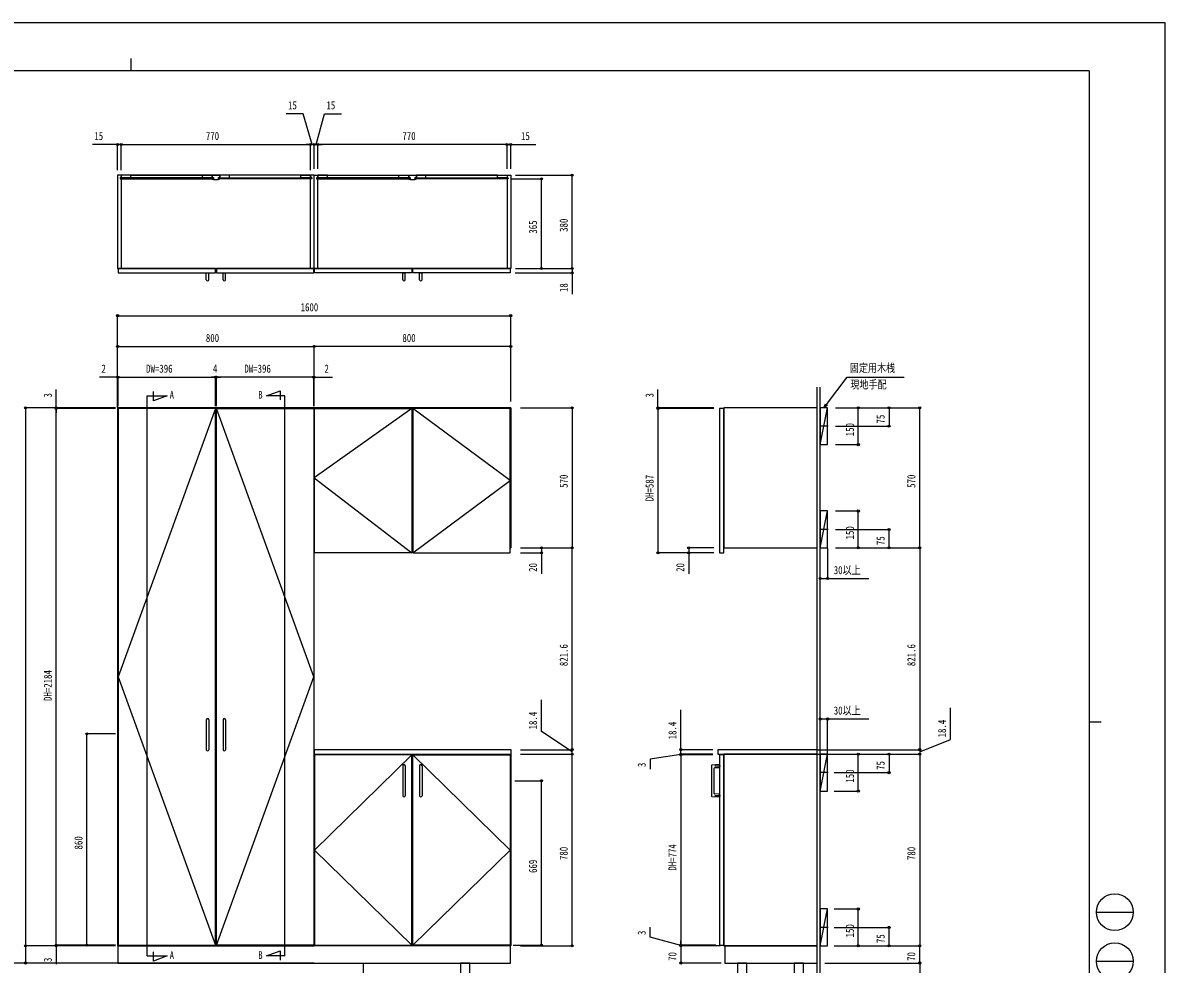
# Model space of a CAD drawing. Units: millimetres, scale not verified. Extents: x -4205 to 4205, y -2970 to 2970.
# Drawn here: x -445 to 4205, y -862 to 2970 of the extents above; entities that cross this region are included whole.
import ezdxf
from ezdxf.enums import TextEntityAlignment as Align

# ---------------------------------------------------------------- set-up
doc = ezdxf.new("R2010")
doc.units = ezdxf.units.MM
doc.header["$LTSCALE"] = 20
for name, color, linetype in [('0-1_USER1', 3, 'Continuous'), ('0-2_YKK_11', 7, 'Continuous'), ('0-3_YKK_12', 2, 'Continuous'), ('0-4_YKK_13', 4, 'Continuous'), ('0-5_YKK_D', 6, 'Continuous'), ('0-6_YKK_ZWAK', 7, 'Continuous'), ('0-7_YSS_K', 3, 'Continuous')]:
    doc.layers.add(name, color=color, linetype=linetype)
doc.styles.add('ＭＳ ゴシック', font='')
doc.styles.get('ＭＳ ゴシック').set_extended_font_data('MS Gothic')

msp = doc.modelspace()

# ---------------------------------------------------------------- linework, layer by layer
at = {"layer": '0-2_YKK_11'}
msp.add_line((1143.03, 833), (1139.03, 833), dxfattribs=at)
at = {"layer": '0-3_YKK_12'}
for p, q in [((-43.98, 2340), (-48.98, 2340)), ((-48.98, 2340), (-48.98, 2335)), ((-43.98, 2335), (-48.98, 2335)), ((-43.98, 2350), (-43.98, 2340)), ((-43.98, 2335), (-43.98, 1970)), ((-4.98, 2350), (286.02, 2350)), ((326.02, 2350), (356.02, 2350)), ((326.02, 2350), (326.02, 2340)), ((326.02, 2340), (331.52, 2340)), ((326.02, 2335), (331.52, 2335)), ((326.02, 2335), (326.02, 2334)), ((326.02, 2334), (331.52, 2333)), ((331.52, 2340), (331.52, 2335)), ((331.52, 2333), (350.52, 2333)), ((350.52, 2340), (356.02, 2340)), ((350.52, 2340), (350.52, 2335)), ((350.52, 2335), (356.02, 2335)), ((350.52, 2333), (356.02, 2334)), ((356.02, 2350), (356.02, 2340)), ((356.02, 2335), (356.02, 2334)), ((687.02, 2350), (396.02, 2350)), ((726.02, 2340), (726.02, 2350)), ((731.52, 2340), (726.02, 2340)), ((726.02, 1970), (726.02, 2335)), ((731.52, 2335), (726.02, 2335)), ((731.52, 2335), (731.52, 2340)), ((756.02, 2339.5), (756.02, 2350)), ((756.02, 1970), (756.02, 2335.5)), ((795.02, 2350), (1086.02, 2350)), ((1126.02, 2350), (1156.02, 2350)), ((1126.02, 2350), (1126.02, 2340)), ((1126.02, 2340), (1131.52, 2340)), ((1126.02, 2335), (1131.52, 2335)), ((1126.02, 2335), (1126.02, 2334)), ((1126.02, 2334), (1131.52, 2333)), ((1131.52, 2340), (1131.52, 2335)), ((1131.52, 2333), (1150.52, 2333)), ((1150.52, 2340), (1156.02, 2340)), ((1150.52, 2340), (1150.52, 2335)), ((1150.52, 2335), (1156.02, 2335)), ((1150.52, 2333), (1156.02, 2334)), ((1156.02, 2350), (1156.02, 2340)), ((1156.02, 2335), (1156.02, 2334)), ((1487.02, 2350), (1196.02, 2350)), ((1526.02, 2350), (1526.02, 2339.5)), ((1526.02, 2335.5), (1526.02, 1970)), ((61.02, -828.35), (61.02, 1452.28)), ((61.02, 1452.28), (143.03, 1452.28)), ((621.02, 1452.28), (547.04, 1452.28)), ((621.02, -828.35), (621.02, 1452.28)), ((1541.02, 1403), (1541.02, 833)), ((2833.81, 1328), (2798.22, 1328)), ((2833.81, 908), (2798.22, 908)), ((741.02, 833), (743.03, 833)), ((1539.03, 833), (1541.02, 833)), ((2833.81, -82), (2798.22, -82)), ((2833.81, -712), (2798.22, -712)), ((61.02, -828.35), (143.03, -828.35)), ((621.02, -828.35), (547.04, -828.35))]:
    msp.add_line(p, q, dxfattribs=at)
for points in [[(-58.98, 1970), (741.02, 1970), (741.02, 2350), (-58.98, 2350)], [(-48.98, 2335.5), (330.02, 2335.5), (330.02, 2339.5), (-48.98, 2339.5)], [(-43.98, 2339.5), (-4.98, 2339.5), (-4.98, 2350), (-43.98, 2350)], [(325.02, 2339.5), (286.02, 2339.5), (286.02, 2350), (325.02, 2350)], [(731.02, 2335.5), (352.02, 2335.5), (352.02, 2339.5), (731.02, 2339.5)], [(357.02, 2339.5), (396.02, 2339.5), (396.02, 2350), (357.02, 2350)], [(726.02, 2339.5), (687.02, 2339.5), (687.02, 2350), (726.02, 2350)], [(1541.02, 1970), (741.02, 1970), (741.02, 2350), (1541.02, 2350)], [(751.02, 2335.5), (1130.02, 2335.5), (1130.02, 2339.5), (751.02, 2339.5)], [(756.02, 2339.5), (795.02, 2339.5), (795.02, 2350), (756.02, 2350)], [(1125.02, 2339.5), (1086.02, 2339.5), (1086.02, 2350), (1125.02, 2350)], [(1531.02, 2335.5), (1152.02, 2335.5), (1152.02, 2339.5), (1531.02, 2339.5)], [(1157.02, 2339.5), (1196.02, 2339.5), (1196.02, 2350), (1157.02, 2350)], [(1526.02, 2339.5), (1487.02, 2339.5), (1487.02, 2350), (1526.02, 2350)], [(-56.98, 1952), (339.02, 1952), (339.02, 1970), (-56.98, 1970)], [(343.02, 1952), (739.02, 1952), (739.02, 1970), (343.02, 1970)], [(1139.02, 1952), (743.02, 1952), (743.02, 1970), (1139.02, 1970)], [(1539.02, 1952), (1143.02, 1952), (1143.02, 1970), (1539.02, 1970)], [(-58.98, -787), (741.02, -787), (741.02, 1403), (-58.98, 1403)], [(-56.98, -784), (339.02, -784), (339.02, 1400), (-56.98, 1400)], [(739.02, -784), (343.02, -784), (343.02, 1400), (739.02, 1400)], [(1139.03, 813), (743.03, 813), (743.03, 1400), (1139.03, 1400)], [(1143.03, 813), (1539.03, 813), (1539.03, 1400), (1143.03, 1400)], [(2390.52, 813), (2408.52, 813), (2408.52, 1400), (2390.52, 1400)], [(2408.52, 833), (2788.52, 833), (2788.52, 1403), (2408.52, 1403)], [(741.02, -7), (1542.52, -7), (1542.52, 11.4), (741.02, 11.4)], [(2383.52, -7), (2788.52, -7), (2788.52, 11.4), (2383.52, 11.4)], [(1541.02, -787), (741.02, -787), (741.02, -7), (1541.02, -7)], [(743.02, -784), (1139.02, -784), (1139.02, -10), (743.02, -10)], [(1539.02, -784), (1143.02, -784), (1143.02, -10), (1539.02, -10)], [(2390.52, -784), (2408.52, -784), (2408.52, -10), (2390.52, -10)], [(2408.52, -787), (2788.52, -787), (2788.52, -7), (2408.52, -7)], [(-57.98, -857), (1540.02, -857), (1540.02, -787), (-57.98, -787)], [(2412.52, -857), (2788.52, -857), (2788.52, -787), (2412.52, -787)]]:
    msp.add_lwpolyline(points, close=True, dxfattribs=at)
for points in [[(143.03, 1452.28), (86.87, 1431.84), (86.87, 1469.28)], [(547.04, 1452.28), (603.2, 1472.72), (603.2, 1435.28)], [(339.02, 1400), (-56.98, 308), (339.02, -784)], [(343.02, -784), (739.02, 308), (343.02, 1400)], [(1541.02, 833), (1541.02, 1403), (741.02, 1403), (741.02, 833)], [(1139.03, 1400), (741.02, 1118), (1139.03, 813)], [(1143.03, 813), (1539.03, 1106.5), (1143.03, 1400)], [(1139.02, -784), (743.02, -397), (1139.02, -10)], [(1143.02, -10), (1539.02, -397), (1143.02, -784)], [(143.03, -828.35), (86.87, -848.79), (86.87, -811.35)], [(547.04, -828.35), (603.2, -807.91), (603.2, -845.35)]]:
    msp.add_lwpolyline(points, dxfattribs=at)
at = {"layer": '0-4_YKK_13'}
for p, q in [((302.02, 1952), (312.02, 1952)), ((302.02, 1924.34), (302.02, 1952)), ((312.02, 1924.34), (312.02, 1952)), ((370.02, 1952), (380.02, 1952)), ((370.02, 1924.34), (370.02, 1952)), ((380.02, 1924.34), (380.02, 1952)), ((1102.02, 1952), (1112.02, 1952)), ((1102.02, 1924.34), (1102.02, 1952)), ((1112.02, 1924.34), (1112.02, 1952)), ((1170.02, 1952), (1180.02, 1952)), ((1170.02, 1924.34), (1170.02, 1952)), ((1180.02, 1924.34), (1180.02, 1952)), ((302.02, 133.43), (302.02, 11.11)), ((312.02, 133.43), (312.02, 11.11)), ((370.02, 133.43), (370.02, 11.11)), ((380.02, 133.43), (380.02, 11.11)), ((1102.02, -53.84), (1102.02, -176.16)), ((1112.02, -53.84), (1112.02, -176.16)), ((1170.02, -53.84), (1170.02, -176.16)), ((1180.02, -53.84), (1180.02, -176.16)), ((2358.52, -52.59), (2358.52, -177.41)), ((2390.52, -49.49), (2359.94, -51.1)), ((2369.52, -166.49), (2369.52, -63.51)), ((2371.41, -61.51), (2390.52, -60.51)), ((2372.46, -55), (2395.61, -55)), ((2390.52, -60.51), (2390.52, -49.49)), ((2372.46, -175), (2395.61, -175))]:
    msp.add_line(p, q, dxfattribs=at)
msp.add_lwpolyline([(2359.94, -178.9), (2390.52, -180.51), (2390.52, -169.49), (2371.41, -168.49)], dxfattribs=at)
for points in [[(1337.02, -1135), (1375.02, -1135), (1375.02, -857), (1337.02, -857)], [(2464.52, -1135), (2502.52, -1135), (2502.52, -857), (2464.52, -857)], [(2694.52, -1135), (2732.52, -1135), (2732.52, -857), (2694.52, -857)]]:
    msp.add_lwpolyline(points, close=True, dxfattribs=at)
for centre, radius, start, end in [((307.02, 1925.05), 5.05, 188.0693, 351.9307), ((375.02, 1925.05), 5.05, 188.0693, 351.9307), ((1107.02, 1925.05), 5.05, 188.0693, 351.9307), ((1175.02, 1925.05), 5.05, 188.0693, 351.9307), ((307.02, 132.72), 5.05, 8.0102, 171.9898), ((375.02, 132.72), 5.05, 8.0102, 171.9898), ((307.02, 11.81), 5.05, 188.0102, 351.9898), ((375.02, 11.81), 5.05, 188.0102, 351.9898), ((1107.02, -54.54), 5.05, 8.0102, 171.9898), ((1175.02, -54.54), 5.05, 8.0102, 171.9898), ((2360.02, -52.59), 1.5, 92.7637, 180.21124), ((2371.52, -63.51), 2, 93.19527, 179.79522), ((1107.02, -175.46), 5.05, 188.0102, 351.9898), ((1175.02, -175.46), 5.05, 188.0102, 351.9898), ((2360.02, -177.41), 1.5, 179.7637, 267.21124), ((2371.52, -166.49), 2, 180.19527, 266.79522)]:
    msp.add_arc(centre, radius, start, end, dxfattribs=at)
at = {"layer": '0-5_YKK_D'}
for p, q in [((-58.98, 2475), (-161.78, 2475)), ((-58.98, 2371), (-58.98, 2476)), ((-43.98, 2475), (-58.98, 2475)), ((-43.98, 2371), (-43.98, 2476)), ((-43.98, 2371), (-43.98, 2476)), ((-43.98, 2475), (-26.98, 2475)), ((-43.98, 2475), (726.02, 2475)), ((726.02, 2475), (709.02, 2475)), ((741.02, 2475), (724.02, 2475)), ((726.02, 2376.1), (726.02, 2476)), ((726.02, 2371), (726.02, 2476)), ((741.02, 2475), (726.02, 2475)), ((741.02, 2475), (726.02, 2475)), ((741.02, 2376.1), (741.02, 2476)), ((741.02, 2376.1), (741.02, 2476)), ((756.02, 2475), (741.02, 2475)), ((756.02, 2475), (741.02, 2475)), ((741.02, 2475), (758.02, 2475)), ((756.02, 2376.1), (756.02, 2476)), ((756.02, 2376.1), (756.02, 2476)), ((1526.02, 2475), (756.02, 2475)), ((756.02, 2475), (773.02, 2475)), ((1526.02, 2475), (1509.02, 2475)), ((1526.02, 2376.1), (1526.02, 2476)), ((1526.02, 2376.1), (1526.02, 2476)), ((1526.02, 2475), (1541.02, 2475)), ((1541.02, 2376.1), (1541.02, 2476)), ((1541.02, 2475), (1643.82, 2475)), ((1546.02, 2335), (1667.02, 2335)), ((1561.02, 2350), (1792.02, 2350)), ((1666.02, 1970), (1666.02, 2335)), ((1791.02, 1970), (1791.02, 2350)), ((1561.02, 1970), (1792.02, 1970)), ((1561.02, 1970), (1792.02, 1970)), ((1561.02, 1970), (1667.02, 1970)), ((1559.02, 1952), (1792.02, 1952)), ((-58.98, 1404), (-58.98, 1779)), ((-58.98, 1778), (1541.02, 1778)), ((1541.02, 1429.23), (1541.02, 1779)), ((-58.98, 1410), (-58.98, 1654)), ((-58.98, 1653), (741.02, 1653)), ((741.02, 1429.23), (741.02, 1654)), ((741.02, 1410), (741.02, 1654)), ((1541.02, 1653), (741.02, 1653)), ((1541.02, 1429.23), (1541.02, 1654)), ((-58.98, 1528), (-132.98, 1528)), ((-58.98, 1410), (-58.98, 1529)), ((-56.98, 1528), (-58.98, 1528)), ((-56.98, 1410), (-56.98, 1529)), ((-56.98, 1410), (-56.98, 1529)), ((-56.98, 1528), (-39.98, 1528)), ((-56.98, 1528), (339.02, 1528)), ((339.02, 1528), (322.02, 1528)), ((339.02, 1410), (339.02, 1529)), ((339.02, 1410), (339.02, 1529)), ((343.02, 1528), (339.02, 1528)), ((343.02, 1410), (343.02, 1529)), ((343.02, 1410), (343.02, 1529)), ((343.02, 1528), (360.02, 1528)), ((739.02, 1528), (343.02, 1528)), ((739.02, 1528), (722.02, 1528)), ((739.02, 1410), (739.02, 1529)), ((739.02, 1410), (739.02, 1529)), ((739.02, 1528), (741.02, 1528)), ((741.02, 1410), (741.02, 1529)), ((741.02, 1528), (815.02, 1528)), ((-308.98, 1403), (-308.98, 1477)), ((2140.52, 1403), (2140.52, 1477)), ((-66.98, 1403), (-434.98, 1403)), ((-433.98, 1403), (-433.98, -787)), ((-66.98, 1403), (-309.98, 1403)), ((-66.98, 1400), (-309.98, 1400)), ((-66.98, 1400), (-309.98, 1400)), ((-308.98, 1400), (-308.98, 1403)), ((-308.98, -784), (-308.98, 1400)), ((-308.98, 1400), (-308.98, 1383)), ((1580.82, 1403), (1792.02, 1403)), ((1791.02, 1403), (1791.02, 833)), ((2367.91, 1403), (2139.52, 1403)), ((2367.91, 1400), (2139.52, 1400)), ((2367.91, 1400), (2139.52, 1400)), ((2140.52, 1400), (2140.52, 1403)), ((2140.52, 1400), (2140.52, 1383)), ((2140.52, 1400), (2140.52, 813)), ((2863.7, 1403), (2957.02, 1403)), ((2863.7, 1403), (3082.02, 1403)), ((2863.7, 1403), (3207.02, 1403)), ((2956.02, 1253), (2956.02, 1403)), ((3081.02, 1403), (3081.02, 1328)), ((3206.02, 833), (3206.02, 1403)), ((2863.7, 1328), (3082.02, 1328)), ((2863.7, 1253), (2957.02, 1253)), ((2863.7, 983), (2957.02, 983)), ((2956.02, 833), (2956.02, 983)), ((2863.7, 908), (3082.02, 908)), ((3081.02, 833), (3081.02, 908)), ((1580.82, 833), (1667.02, 833)), ((1580.82, 833), (1792.02, 833)), ((1580.82, 833), (1792.02, 833)), ((1580.82, 813), (1667.02, 813)), ((1791.02, 11.4), (1791.02, 833)), ((2367.91, 813), (2139.52, 813)), ((2367.91, 833), (2264.52, 833)), ((2367.91, 813), (2264.52, 813)), ((2831.02, 832), (2831.02, 707)), ((2863.7, 833), (2957.02, 833)), ((2863.7, 833), (3082.02, 833)), ((2863.7, 833), (3207.02, 833)), ((2863.7, 833), (3207.02, 833)), ((3206.02, 833), (3206.02, 11.4)), ((2831.02, -6), (2831.02, 137.4)), ((-66.98, 76), (-184.98, 76)), ((-183.98, -784), (-183.98, 76)), ((1580.82, 11.4), (1792.02, 11.4)), ((1580.82, 11.4), (1792.02, 11.4)), ((1791.02, -7), (1791.02, 11.4)), ((2363.73, 11.4), (2232.52, 11.4)), ((2233.52, -7), (2233.52, 10)), ((2789.52, 11.4), (3207.02, 11.4)), ((2789.52, 11.4), (3207.02, 11.4)), ((3206.02, 11.4), (3206.02, -7)), ((1580.82, -7), (1792.02, -7)), ((1580.82, -7), (1792.02, -7)), ((1791.02, -787), (1791.02, -7)), ((2363.73, -7), (2232.52, -7)), ((2363.73, -7), (2232.52, -7)), ((2363.73, -10), (2232.52, -10)), ((2349.73, -10), (2232.52, -10)), ((2233.52, -7), (2233.52, -10)), ((2233.52, -7), (2233.52, -10)), ((2233.52, -10), (2233.52, -27)), ((2233.52, -10), (2233.52, -784)), ((2789.52, -7), (2957.02, -7)), ((2789.52, -7), (3207.02, -7)), ((2789.52, -7), (3082.02, -7)), ((2789.52, -7), (3207.02, -7)), ((2956.02, -157), (2956.02, -7)), ((3081.02, -7), (3081.02, -82)), ((3206.02, -7), (3206.02, -787)), ((2858.18, -82), (3082.02, -82)), ((1558.02, -115), (1667.02, -115)), ((1666.02, -784), (1666.02, -115)), ((2858.18, -157), (2957.02, -157)), ((2858.18, -637), (2957.02, -637)), ((2956.02, -787), (2956.02, -637)), ((2858.18, -712), (3082.02, -712)), ((3081.02, -787), (3081.02, -712)), ((-66.98, -787), (-434.98, -787)), ((-66.98, -787), (-434.98, -787)), ((-433.98, -787), (-433.98, -857)), ((-66.98, -784), (-309.98, -784)), ((-66.98, -784), (-309.98, -784)), ((-66.98, -787), (-309.98, -787)), ((-308.98, -784), (-308.98, -767)), ((-308.98, -784), (-308.98, -787)), ((-308.98, -787), (-308.98, -861)), ((-66.98, -784), (-184.98, -784)), ((1551.02, -784), (1667.02, -784)), ((1580.82, -787), (1792.02, -787)), ((2375.52, -784), (2232.52, -784)), ((2375.52, -784), (2232.52, -784)), ((2393.52, -787), (2232.52, -787)), ((2393.52, -787), (2232.52, -787)), ((2233.52, -784), (2233.52, -767)), ((2233.52, -784), (2233.52, -787)), ((2233.52, -784), (2233.52, -787)), ((2233.52, -787), (2233.52, -804)), ((2233.52, -787), (2233.52, -857)), ((2858.18, -787), (2957.02, -787)), ((2858.18, -787), (3207.02, -787)), ((2858.18, -787), (3082.02, -787)), ((2869.27, -787), (3207.02, -787)), ((3206.02, -857), (3206.02, -787)), ((2397.52, -857), (2232.52, -857)), ((2820.23, -857), (3207.02, -857)), ((2869.59, -857), (3207.02, -857)), ((3206.02, -857), (3206.02, -1155))]:
    msp.add_line(p, q, dxfattribs=at)
for points in [[(733.52, 2475), (695.66, 2600), (626.86, 2600)], [(748.52, 2475), (783.01, 2600), (851.81, 2600)], [(1791.02, 1970), (1791.02, 1952), (1791.02, 1866.2)], [(2816.02, 1403), (2826.29, 1416.54), (2910.84, 1528), (3143.08, 1528)], [(2829.92, 1413.79), (2816.02, 1403), (2822.66, 1419.3)], [(1666.02, 833), (1666.02, 813), (1666.02, 727.2)], [(2265.52, 833), (2265.52, 813), (2265.52, 727.2)], [(2801.02, 708), (2831.02, 708), (2998.42, 708)], [(1791.02, 2.2), (1666.02, 85.8), (1666.02, 214.6)], [(2233.52, -7), (2233.52, 11.4), (2233.52, 174.2)], [(3206.02, 2.2), (3331.02, 53.34), (3331.02, 182.14)], [(2801.02, 136.4), (2831.02, 136.4), (2998.42, 136.4)], [(2233.52, -8.5), (2108.52, -27.39), (2108.52, -67.39)], [(2233.52, -785.5), (2108.52, -751.12), (2108.52, -711.12)]]:
    msp.add_lwpolyline(points, dxfattribs=at)
for centre in [(-58.98, 2475), (-43.98, 2475), (-43.98, 2475), (726.02, 2475), (726.02, 2475), (741.02, 2475), (741.02, 2475), (756.02, 2475), (756.02, 2475), (1526.02, 2475), (1526.02, 2475), (1541.02, 2475), (1666.02, 2335), (1791.02, 2350), (1666.02, 1970), (1791.02, 1970), (1791.02, 1970), (1791.02, 1952), (-58.98, 1778), (1541.02, 1778), (-58.98, 1653), (741.02, 1653), (741.02, 1653), (1541.02, 1653), (-58.98, 1528), (-56.98, 1528), (-56.98, 1528), (339.02, 1528), (339.02, 1528), (343.02, 1528), (343.02, 1528), (739.02, 1528), (739.02, 1528), (741.02, 1528), (-433.98, 1403), (-308.98, 1403), (-308.98, 1400), (-308.98, 1400), (1791.02, 1403), (2140.52, 1403), (2140.52, 1400), (2140.52, 1400), (2956.02, 1403), (3081.02, 1403), (3206.02, 1403), (3081.02, 1328), (2956.02, 1253), (2956.02, 983), (3081.02, 908), (1666.02, 833), (1791.02, 833), (1791.02, 833), (2265.52, 833), (2956.02, 833), (3081.02, 833), (3206.02, 833), (3206.02, 833), (1666.02, 813), (2140.52, 813), (2265.52, 813), (2801.02, 708), (2831.02, 708), (2801.02, 136.4), (2831.02, 136.4), (-183.98, 76), (1791.02, 11.4), (1791.02, 11.4), (2233.52, 11.4), (3206.02, 11.4), (3206.02, 11.4), (1791.02, -7), (1791.02, -7), (2233.52, -7), (2233.52, -7), (2233.52, -10), (2233.52, -10), (2956.02, -7), (3081.02, -7), (3206.02, -7), (3206.02, -7), (3081.02, -82), (1666.02, -115), (2956.02, -157), (2956.02, -637), (3081.02, -712), (-433.98, -787), (-433.98, -787), (-308.98, -784), (-308.98, -784), (-308.98, -787), (-183.98, -784), (1666.02, -784), (1791.02, -787), (2233.52, -784), (2233.52, -784), (2233.52, -787), (2233.52, -787), (2956.02, -787), (3081.02, -787), (3206.02, -787), (3206.02, -787), (-433.98, -857), (2233.52, -857), (3206.02, -857), (3206.02, -857)]:
    msp.add_circle(centre, 4.25, dxfattribs=at)
at = {"layer": '0-6_YKK_ZWAK'}
for p, q in [((-4.98, 2825), (-4.98, 2775)), ((3895.02, 2775), (-3904.98, 2775)), ((3895.02, 2775), (3895.02, -2525)), ((3895.02, 125), (3945.02, 125)), ((3925.02, -650), (4075.02, -650)), ((3925.02, -850), (4075.02, -850))]:
    msp.add_line(p, q, dxfattribs=at)
msp.add_lwpolyline([(-4205, -2970), (4205, -2970), (4205, 2970), (-4205, 2970)], close=True, dxfattribs=at)
for centre in [(4000.02, -650), (4000.02, -850)]:
    msp.add_circle(centre, 75, dxfattribs=at)
at = {"layer": '0-7_YSS_K'}
for p, q in [((2788.52, -1155), (2788.52, 1486.81)), ((2801.02, -1155), (2801.02, 1486.81)), ((2801.02, 1253), (2831.02, 1403)), ((2801.02, 833), (2831.02, 983)), ((2801.02, -157), (2831.02, -7)), ((2801.02, -787), (2831.02, -637)), ((741.02, -857), (-1406.98, -857)), ((941.02, -857), (941.02, -1155))]:
    msp.add_line(p, q, dxfattribs=at)
for points in [[(2801.02, 1253), (2831.02, 1253), (2831.02, 1403), (2801.02, 1403)], [(2801.02, 833), (2831.02, 833), (2831.02, 983), (2801.02, 983)], [(2801.02, -157), (2831.02, -157), (2831.02, -7), (2801.02, -7)], [(2801.02, -787), (2831.02, -787), (2831.02, -637), (2801.02, -637)]]:
    msp.add_lwpolyline(points, close=True, dxfattribs=at)

# ---------------------------------------------------------------- texts
at = {"layer": '0-1_USER1', "style": 'ＭＳ ゴシック', "width": 0.8}
for s, p in [('A', (153.11, 1430.68)), ('B', (513.92, 1430.68)), ('A', (153.11, -849.95)), ('B', (513.92, -849.95))]:
    msp.add_text(s, height=31.67, dxfattribs=at).set_placement(p, align=Align.BOTTOM_LEFT)
at = {"layer": '0-5_YKK_D', "style": 'ＭＳ ゴシック', "width": 0.8}
for s, p in [('15', (634.86, 2608)), ('15', (791.01, 2608)), ('15', (-153.78, 2483)), ('770', (300.22, 2483)), ('770', (1100.22, 2483)), ('15', (1583.02, 2483)), ('1600', (685.82, 1786)), ('800', (300.22, 1661)), ('800', (1100.22, 1661)), ('固定用木桟', (2921.33, 1538.79)), ('2', (-124.98, 1536)), ('DW=396', (57.02, 1536)), ('4', (329.02, 1536)), ('DW=396', (457.02, 1536)), ('2', (783.02, 1536)), ('現地手配', (2923.73, 1471.29)), ('30以上', (2856.02, 716)), ('30以上', (2856.02, 144.4))]:
    msp.add_text(s, height=32.99, dxfattribs=at).set_placement(p, align=Align.BOTTOM_LEFT)
for s, p in [('365', (1658.02, 2111.7)), ('380', (1783.02, 2119.2)), ('18', (1783.02, 1874.2)), ('3', (-316.98, 1445)), ('3', (2132.52, 1445)), ('75', (3073.02, 1339.1)), ('150', (2948.02, 1287.2)), ('570', (1783.02, 1077.2)), ('DH=587', (2132.52, 1022.5)), ('570', (3198.02, 1077.2)), ('150', (2948.02, 867.2)), ('75', (3073.02, 844.1)), ('20', (1658.02, 735.2)), ('20', (2257.52, 735.2)), ('821.6', (1783.02, 351.4)), ('821.6', (3198.02, 351.4)), ('DH=2184', (-316.98, 209.6)), ('18.4', (1658.02, 93.8)), ('18.4', (2225.52, 53.4)), ('18.4', (3323.02, 61.34)), ('3', (2100.52, -59.39)), ('75', (3073.02, -70.9)), ('150', (2948.02, -122.8)), ('860', (-191.98, -394.8)), ('780', (1783.02, -437.8)), ('DH=774', (2225.52, -481)), ('780', (3198.02, -437.8)), ('669', (1658.02, -490.3)), ('3', (2100.52, -743.12)), ('150', (2948.02, -752.8)), ('75', (3073.02, -775.9)), ('70', (2225.52, -848.4)), ('70', (3198.02, -848.4)), ('3', (-316.98, -853))]:
    msp.add_text(s, height=32.99, rotation=90, dxfattribs=at).set_placement(p, align=Align.BOTTOM_LEFT)

doc.saveas('drawing.dxf')
